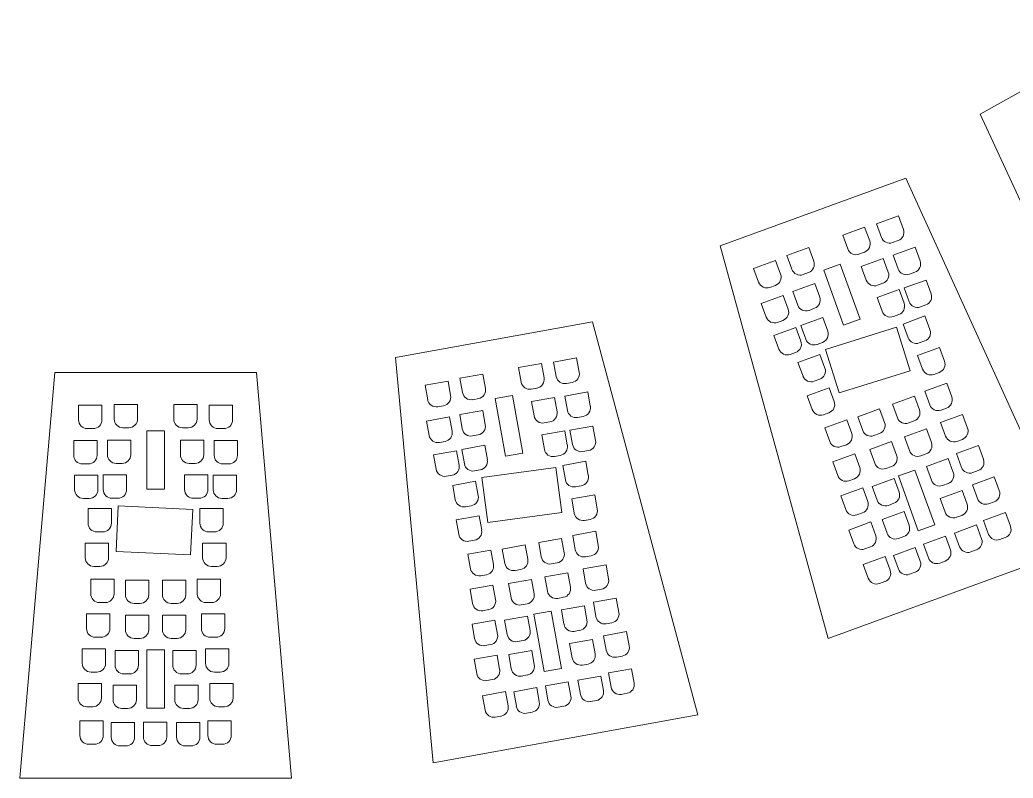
# Model space of a CAD drawing. Header units: millimetres. Extents: x -516 to 436, y -130 to 992.
# Drawn here: x -57.3 to 112.9, y -129.9 to 0 of the extents above; entities that cross this region are included whole.
import ezdxf

# ---------------------------------------------------------------- set-up
doc = ezdxf.new("R2010")
doc.units = ezdxf.units.MM

msp = doc.modelspace()

# ---------------------------------------------------------------- linework, layer by layer
at = {"color": 7, "linetype": 'Continuous', "lineweight": 15}
for p, q in [((136.12, 0), (107.22, -16.14)), ((107.22, -16.14), (136.46, -79.43)), ((94.47, -27.13), (62.7, -38.73)), ((123.33, -90.59), (94.47, -27.13)), ((93.21, -33.56), (89.45, -34.93)), ((94.07, -35.9), (93.21, -33.56)), ((87.44, -35.53), (83.68, -36.9)), ((88.3, -37.88), (87.44, -35.53)), ((89.45, -34.93), (90.31, -37.28)), ((83.68, -36.9), (84.54, -39.25)), ((62.7, -38.73), (81.16, -106)), ((77.87, -39.03), (74.11, -40.4)), ((78.72, -41.38), (77.87, -39.03)), ((92.23, -38.17), (93.17, -37.83)), ((96.08, -38.97), (92.32, -40.34)), ((96.93, -41.32), (96.08, -38.97)), ((74.11, -40.4), (74.97, -42.75)), ((86.46, -40.15), (87.4, -39.8)), ((92.32, -40.34), (93.18, -42.69)), ((72.18, -41.24), (68.42, -42.61)), ((73.04, -43.59), (72.18, -41.24)), ((83.25, -41.87), (80.43, -42.9)), ((86.66, -51.27), (83.25, -41.87)), ((90.62, -40.87), (86.86, -42.25)), ((86.86, -42.25), (87.72, -44.59)), ((91.47, -43.22), (90.62, -40.87)), ((68.42, -42.61), (69.28, -44.96)), ((76.89, -43.65), (77.83, -43.3)), ((80.43, -42.9), (83.84, -52.3)), ((95.1, -43.59), (96.04, -43.24)), ((71.21, -45.85), (72.15, -45.51)), ((78.88, -45.16), (75.12, -46.53)), ((79.74, -47.51), (78.88, -45.16)), ((89.64, -45.49), (90.58, -45.15)), ((97.96, -44.58), (94.2, -45.95)), ((98.82, -46.93), (97.96, -44.58)), ((73.48, -47.23), (69.72, -48.6)), ((74.34, -49.58), (73.48, -47.23)), ((75.12, -46.53), (75.98, -48.88)), ((93.34, -46.22), (89.58, -47.6)), ((89.58, -47.6), (90.44, -49.94)), ((94.19, -48.57), (93.34, -46.22)), ((94.2, -45.95), (95.06, -48.3)), ((69.72, -48.6), (70.58, -50.95)), ((96.98, -49.19), (97.92, -48.85)), ((80.25, -51), (76.49, -52.38)), ((77.91, -49.78), (78.84, -49.43)), ((81.11, -53.35), (80.25, -51)), ((92.36, -50.84), (93.3, -50.49)), ((97.77, -50.74), (94.01, -52.12)), ((98.63, -53.09), (97.77, -50.74)), ((40.82, -51.74), (7.04, -57.85)), ((58.85, -119.12), (40.82, -51.74)), ((75.65, -52.73), (71.9, -54.1)), ((72.51, -51.84), (73.44, -51.5)), ((76.51, -55.08), (75.65, -52.73)), ((76.49, -52.38), (77.35, -54.72)), ((92.91, -52.69), (80.72, -56.5)), ((83.84, -52.3), (86.66, -51.27)), ((95.23, -60.12), (92.91, -52.69)), ((94.01, -52.12), (94.87, -54.47)), ((71.9, -54.1), (72.76, -56.45)), ((79.28, -55.62), (80.21, -55.28)), ((100.26, -56.15), (96.5, -57.52)), ((96.8, -55.36), (97.74, -55.02)), ((101.12, -58.5), (100.26, -56.15)), ((7.04, -57.85), (13.51, -127.32)), ((74.68, -57.34), (75.62, -57)), ((79.77, -57.32), (76.02, -58.69)), ((80.63, -59.67), (79.77, -57.32)), ((80.72, -56.5), (83.05, -63.93)), ((96.5, -57.52), (97.36, -59.87)), ((32.07, -58.89), (28.14, -59.6)), ((32.52, -61.35), (32.07, -58.89)), ((38.1, -57.93), (34.16, -58.64)), ((34.16, -58.64), (34.61, -61.1)), ((38.54, -60.39), (38.1, -57.93)), ((76.02, -58.69), (76.88, -61.04)), ((-51.29, -60.43), (-57.29, -129.95)), ((-16.77, -60.43), (-51.29, -60.43)), ((-10.77, -129.95), (-16.77, -60.43)), ((22.04, -60.71), (18.11, -61.42)), ((22.49, -63.17), (22.04, -60.71)), ((28.14, -59.6), (28.58, -62.07)), ((83.05, -63.93), (95.23, -60.12)), ((99.28, -60.76), (100.22, -60.42)), ((16.07, -61.91), (12.13, -62.62)), ((12.13, -62.62), (12.58, -65.09)), ((16.51, -64.37), (16.07, -61.91)), ((18.11, -61.42), (18.55, -63.88)), ((36.35, -62.31), (37.33, -62.13)), ((78.8, -61.94), (79.74, -61.59)), ((101.49, -62.27), (97.74, -63.64)), ((102.35, -64.62), (101.49, -62.27)), ((27.09, -64.38), (24.14, -64.91)), ((28.86, -74.23), (27.09, -64.38)), ((30.33, -63.27), (31.31, -63.1)), ((40, -63.76), (36.06, -64.47)), ((36.06, -64.47), (36.51, -66.93)), ((40.44, -66.22), (40, -63.76)), ((81.36, -63.05), (77.6, -64.43)), ((77.6, -64.43), (78.46, -66.77)), ((82.22, -65.4), (81.36, -63.05)), ((95.96, -64.46), (92.2, -65.83)), ((96.82, -66.81), (95.96, -64.46)), ((97.74, -63.64), (98.59, -65.99)), ((-43.22, -66.04), (-47.22, -66.04)), ((-47.22, -66.04), (-47.22, -68.54)), ((-43.22, -68.54), (-43.22, -66.04)), ((-37.13, -65.91), (-41.13, -65.91)), ((-41.13, -65.91), (-41.13, -68.41)), ((-37.13, -68.41), (-37.13, -65.91)), ((-26.93, -65.91), (-30.93, -65.91)), ((-30.93, -65.91), (-30.93, -68.41)), ((-26.93, -68.41), (-26.93, -65.91)), ((-20.84, -66.04), (-24.84, -66.04)), ((-24.84, -66.04), (-24.84, -68.54)), ((-20.84, -68.54), (-20.84, -66.04)), ((14.32, -66.29), (15.3, -66.12)), ((20.3, -65.09), (21.28, -64.91)), ((24.14, -64.91), (25.9, -74.76)), ((34.29, -64.7), (30.36, -65.41)), ((30.36, -65.41), (30.8, -67.87)), ((34.74, -67.16), (34.29, -64.7)), ((92.2, -65.83), (93.06, -68.18)), ((16.33, -68.04), (12.39, -68.75)), ((16.77, -70.5), (16.33, -68.04)), ((22, -66.92), (18.06, -67.63)), ((18.06, -67.63), (18.51, -70.09)), ((22.44, -69.38), (22, -66.92)), ((38.25, -68.14), (39.23, -67.96)), ((80.38, -67.67), (81.32, -67.32)), ((90, -66.64), (86.25, -68.01)), ((86.25, -68.01), (87.11, -70.36)), ((90.86, -68.99), (90, -66.64)), ((104.21, -67.62), (100.45, -68.99)), ((100.52, -66.88), (101.46, -66.54)), ((105.07, -69.96), (104.21, -67.62)), ((12.39, -68.75), (12.83, -71.21)), ((32.54, -69.08), (33.53, -68.9)), ((40.9, -69.6), (36.96, -70.31)), ((41.34, -72.06), (40.9, -69.6)), ((84.36, -68.53), (80.6, -69.9)), ((85.22, -70.88), (84.36, -68.53)), ((94.98, -69.08), (95.92, -68.73)), ((100.45, -68.99), (101.31, -71.34)), ((-45.72, -70.04), (-44.72, -70.04)), ((-39.63, -69.91), (-38.63, -69.91)), ((-32.53, -70.43), (-35.53, -70.43)), ((-35.53, -70.43), (-35.53, -80.43)), ((-32.53, -80.43), (-32.53, -70.43)), ((-29.43, -69.91), (-28.43, -69.91)), ((-23.34, -70.04), (-22.34, -70.04)), ((20.25, -71.3), (21.23, -71.12)), ((36.06, -70.43), (32.12, -71.14)), ((32.12, -71.14), (32.57, -73.6)), ((36.5, -72.89), (36.06, -70.43)), ((36.96, -70.31), (37.41, -72.77)), ((80.6, -69.9), (81.46, -72.25)), ((89.03, -71.25), (89.97, -70.91)), ((98.02, -70.1), (94.26, -71.47)), ((98.88, -72.45), (98.02, -70.1)), ((-44.06, -72.11), (-48.06, -72.11)), ((-48.06, -72.11), (-48.06, -74.61)), ((-44.06, -74.61), (-44.06, -72.11)), ((-38.28, -72.02), (-42.28, -72.02)), ((-42.28, -72.02), (-42.28, -74.52)), ((-38.28, -74.52), (-38.28, -72.02)), ((-25.78, -72.02), (-29.78, -72.02)), ((-29.78, -72.02), (-29.78, -74.52)), ((-25.78, -74.52), (-25.78, -72.02)), ((-20, -72.11), (-24, -72.11)), ((-24, -72.11), (-24, -74.61)), ((-20, -74.61), (-20, -72.11)), ((14.58, -72.42), (15.56, -72.24)), ((22.35, -72.91), (18.42, -73.62)), ((22.8, -75.37), (22.35, -72.91)), ((83.38, -73.14), (84.32, -72.8)), ((92.06, -72.27), (88.31, -73.65)), ((92.92, -74.62), (92.06, -72.27)), ((94.26, -71.47), (95.12, -73.82)), ((106.93, -72.96), (103.17, -74.34)), ((103.24, -72.23), (104.18, -71.89)), ((107.79, -75.31), (106.93, -72.96)), ((17.53, -73.83), (13.59, -74.54)), ((13.59, -74.54), (14.04, -77)), ((17.97, -76.29), (17.53, -73.83)), ((18.42, -73.62), (18.86, -76.08)), ((25.9, -74.76), (28.86, -74.23)), ((34.31, -74.81), (35.3, -74.64)), ((39.15, -73.98), (40.13, -73.8)), ((85.73, -74.37), (81.97, -75.74)), ((86.59, -76.72), (85.73, -74.37)), ((88.31, -73.65), (89.16, -75.99)), ((97.04, -74.71), (97.98, -74.37)), ((103.17, -74.34), (104.03, -76.69)), ((-46.56, -76.11), (-45.56, -76.11)), ((-40.78, -76.02), (-39.78, -76.02)), ((-28.28, -76.02), (-27.28, -76.02)), ((-22.5, -76.11), (-21.5, -76.11)), ((39.66, -75.65), (35.72, -76.36)), ((35.72, -76.36), (36.17, -78.82)), ((40.1, -78.11), (39.66, -75.65)), ((81.97, -75.74), (82.83, -78.09)), ((91.09, -76.89), (92.03, -76.55)), ((101.77, -75.19), (98.01, -76.56)), ((98.01, -76.56), (98.87, -78.91)), ((102.62, -77.54), (101.77, -75.19)), ((-43.9, -78.02), (-47.9, -78.02)), ((-47.9, -78.02), (-47.9, -80.52)), ((-43.9, -80.52), (-43.9, -78.02)), ((-39, -77.98), (-43, -77.98)), ((-43, -77.98), (-43, -80.48)), ((-39, -80.48), (-39, -77.98)), ((-25.06, -77.98), (-29.06, -77.98)), ((-29.06, -77.98), (-29.06, -80.48)), ((-25.06, -80.48), (-25.06, -77.98)), ((-20.16, -78.02), (-24.16, -78.02)), ((-24.16, -78.02), (-24.16, -80.52)), ((-20.16, -80.52), (-20.16, -78.02)), ((15.78, -78.21), (16.76, -78.03)), ((20.6, -77.29), (21.59, -77.11)), ((34.54, -76.73), (21.88, -78.41)), ((35.56, -84.45), (34.54, -76.73)), ((96.04, -77.14), (93.22, -78.16)), ((93.22, -78.16), (96.63, -87.56)), ((99.45, -86.54), (96.04, -77.14)), ((105.96, -77.58), (106.89, -77.24)), ((20.8, -79.05), (16.87, -79.77)), ((16.87, -79.77), (17.31, -82.23)), ((21.25, -81.51), (20.8, -79.05)), ((21.88, -78.41), (22.9, -86.13)), ((37.91, -80.03), (38.9, -79.85)), ((84.75, -78.98), (85.69, -78.64)), ((92.48, -78.58), (88.72, -79.95)), ((88.72, -79.95), (89.58, -82.3)), ((93.34, -80.93), (92.48, -78.58)), ((100.79, -79.8), (101.73, -79.46)), ((109.65, -78.31), (105.89, -79.69)), ((105.89, -79.69), (106.75, -82.03)), ((110.51, -80.66), (109.65, -78.31)), ((-35.53, -80.43), (-32.53, -80.43)), ((41.19, -81.39), (37.25, -82.1)), ((41.63, -83.85), (41.19, -81.39)), ((87.1, -80.21), (83.34, -81.58)), ((83.34, -81.58), (84.2, -83.93)), ((87.96, -82.56), (87.1, -80.21)), ((104.13, -80.64), (100.37, -82.01)), ((104.99, -82.99), (104.13, -80.64)), ((-46.4, -82.02), (-45.4, -82.02)), ((-41.5, -81.98), (-40.5, -81.98)), ((-40.44, -83.3), (-40.8, -91.08)), ((-27.68, -83.9), (-40.44, -83.3)), ((-27.56, -81.98), (-26.56, -81.98)), ((-22.66, -82.02), (-21.66, -82.02)), ((19.06, -83.44), (20.04, -83.26)), ((37.25, -82.1), (37.7, -84.56)), ((91.5, -83.2), (92.44, -82.85)), ((100.37, -82.01), (101.23, -84.36)), ((108.67, -82.93), (109.61, -82.59)), ((-41.61, -83.75), (-45.61, -83.75)), ((-45.61, -83.75), (-45.61, -86.25)), ((-41.61, -86.25), (-41.61, -83.75)), ((-28.05, -91.68), (-27.68, -83.9)), ((-22.45, -83.75), (-26.45, -83.75)), ((-26.45, -83.75), (-26.45, -86.25)), ((-22.45, -86.25), (-22.45, -83.75)), ((21.39, -84.97), (17.45, -85.68)), ((21.83, -87.43), (21.39, -84.97)), ((22.9, -86.13), (35.56, -84.45)), ((86.12, -84.83), (87.06, -84.48)), ((94.19, -84.27), (90.43, -85.65)), ((95.04, -86.62), (94.19, -84.27)), ((103.16, -85.25), (104.1, -84.91)), ((111.57, -84.45), (107.81, -85.82)), ((112.43, -86.79), (111.57, -84.45)), ((17.45, -85.68), (17.89, -88.14)), ((39.44, -85.77), (40.42, -85.6)), ((88.47, -86.05), (84.71, -87.43)), ((89.33, -88.4), (88.47, -86.05)), ((90.43, -85.65), (91.29, -87.99)), ((96.63, -87.56), (99.45, -86.54)), ((106.61, -86.56), (102.85, -87.94)), ((107.46, -88.91), (106.61, -86.56)), ((107.81, -85.82), (108.67, -88.17)), ((-44.11, -87.75), (-43.11, -87.75)), ((-24.95, -87.75), (-23.95, -87.75)), ((41.36, -87.64), (37.42, -88.35)), ((37.42, -88.35), (37.87, -90.81)), ((41.8, -90.1), (41.36, -87.64)), ((84.71, -87.43), (85.57, -89.77)), ((101.27, -88.47), (97.52, -89.84)), ((102.13, -90.82), (101.27, -88.47)), ((102.85, -87.94), (103.71, -90.28)), ((-42.09, -89.67), (-46.09, -89.67)), ((-46.09, -89.67), (-46.09, -92.17)), ((-42.09, -92.17), (-42.09, -89.67)), ((-21.97, -89.67), (-25.97, -89.67)), ((-25.97, -89.67), (-25.97, -92.17)), ((-21.97, -92.17), (-21.97, -89.67)), ((19.64, -89.35), (20.62, -89.18)), ((29.29, -89.98), (25.36, -90.69)), ((29.74, -92.44), (29.29, -89.98)), ((35.53, -88.85), (31.6, -89.56)), ((31.6, -89.56), (32.04, -92.02)), ((35.98, -91.31), (35.53, -88.85)), ((93.21, -88.89), (94.15, -88.55)), ((97.52, -89.84), (98.37, -92.19)), ((110.59, -89.06), (111.53, -88.72)), ((-40.8, -91.08), (-28.05, -91.68)), ((23.41, -90.88), (19.47, -91.59)), ((19.47, -91.59), (19.92, -94.05)), ((23.85, -93.34), (23.41, -90.88)), ((25.36, -90.69), (25.8, -93.15)), ((39.61, -92.02), (40.6, -91.84)), ((81.16, -106), (123.33, -90.59)), ((87.49, -90.67), (88.43, -90.32)), ((96.11, -90.4), (92.36, -91.77)), ((92.36, -91.77), (93.21, -94.12)), ((96.97, -92.74), (96.11, -90.4)), ((105.63, -91.18), (106.57, -90.83)), ((33.78, -93.23), (34.77, -93.06)), ((43.13, -93.37), (39.19, -94.08)), ((43.57, -95.83), (43.13, -93.37)), ((90.96, -91.98), (87.2, -93.35)), ((87.2, -93.35), (88.06, -95.7)), ((91.81, -94.33), (90.96, -91.98)), ((100.3, -93.09), (101.24, -92.74)), ((-44.59, -93.67), (-43.59, -93.67)), ((-24.47, -93.67), (-23.47, -93.67)), ((21.66, -95.26), (22.64, -95.08)), ((27.55, -94.36), (28.53, -94.18)), ((36.6, -94.76), (32.66, -95.47)), ((37.04, -97.22), (36.6, -94.76)), ((39.19, -94.08), (39.63, -96.54)), ((95.14, -95.01), (96.08, -94.67)), ((-41.15, -95.85), (-45.15, -95.85)), ((-45.15, -95.85), (-45.15, -98.35)), ((-41.15, -98.35), (-41.15, -95.85)), ((-35.2, -96.01), (-39.2, -96.01)), ((-39.2, -96.01), (-39.2, -98.51)), ((-35.2, -98.51), (-35.2, -96.01)), ((-28.86, -96.01), (-32.86, -96.01)), ((-32.86, -96.01), (-32.86, -98.51)), ((-28.86, -98.51), (-28.86, -96.01)), ((-22.91, -95.85), (-26.91, -95.85)), ((-26.91, -95.85), (-26.91, -98.35)), ((-22.91, -98.35), (-22.91, -95.85)), ((23.76, -96.87), (19.83, -97.58)), ((24.21, -99.33), (23.76, -96.87)), ((30.36, -95.89), (26.43, -96.6)), ((26.43, -96.6), (26.87, -99.06)), ((30.81, -98.35), (30.36, -95.89)), ((32.66, -95.47), (33.11, -97.93)), ((89.98, -96.59), (90.92, -96.25)), ((19.83, -97.58), (20.27, -100.04)), ((41.38, -97.75), (42.36, -97.57)), ((-43.65, -99.85), (-42.65, -99.85)), ((-37.7, -100.01), (-36.7, -100.01)), ((-31.36, -100.01), (-30.36, -100.01)), ((-25.41, -99.85), (-24.41, -99.85)), ((28.61, -100.27), (29.6, -100.09)), ((34.85, -99.14), (35.84, -98.96)), ((44.89, -99.1), (40.96, -99.81)), ((40.96, -99.81), (41.4, -102.27)), ((45.34, -101.56), (44.89, -99.1)), ((-41.87, -101.8), (-45.87, -101.8)), ((-45.87, -101.8), (-45.87, -104.3)), ((-41.87, -104.3), (-41.87, -101.8)), ((-35.2, -102.01), (-39.2, -102.01)), ((-39.2, -102.01), (-39.2, -104.51)), ((-35.2, -104.51), (-35.2, -102.01)), ((-28.86, -102.01), (-32.86, -102.01)), ((-32.86, -102.01), (-32.86, -104.51)), ((-28.86, -104.51), (-28.86, -102.01)), ((-22.19, -101.8), (-26.19, -101.8)), ((-26.19, -101.8), (-26.19, -104.3)), ((-22.19, -104.3), (-22.19, -101.8)), ((22.01, -101.25), (23, -101.07)), ((33.71, -101.31), (30.76, -101.84)), ((30.76, -101.84), (32.53, -111.68)), ((35.48, -111.16), (33.71, -101.31)), ((39.42, -100.41), (35.49, -101.12)), ((35.49, -101.12), (35.93, -103.58)), ((39.87, -102.87), (39.42, -100.41)), ((24.11, -102.86), (20.18, -103.57)), ((20.18, -103.57), (20.62, -106.03)), ((24.56, -105.32), (24.11, -102.86)), ((29.7, -102.17), (25.76, -102.88)), ((25.76, -102.88), (26.2, -105.34)), ((30.14, -104.63), (29.7, -102.17)), ((43.14, -103.48), (44.13, -103.31)), ((37.68, -104.79), (38.66, -104.61)), ((46.66, -104.84), (42.72, -105.55)), ((47.1, -107.3), (46.66, -104.84)), ((-44.37, -105.8), (-43.37, -105.8)), ((-37.7, -106.01), (-36.7, -106.01)), ((-31.36, -106.01), (-30.36, -106.01)), ((-24.69, -105.8), (-23.69, -105.8)), ((22.37, -107.24), (23.35, -107.06)), ((27.95, -106.55), (28.93, -106.37)), ((40.82, -106.19), (36.89, -106.9)), ((36.89, -106.9), (37.33, -109.36)), ((41.27, -108.65), (40.82, -106.19)), ((42.72, -105.55), (43.17, -108.01)), ((-42.59, -107.76), (-46.59, -107.76)), ((-46.59, -107.76), (-46.59, -110.26)), ((-42.59, -110.26), (-42.59, -107.76)), ((-36.97, -108.08), (-40.97, -108.08)), ((-40.97, -108.08), (-40.97, -110.58)), ((-36.97, -110.58), (-36.97, -108.08)), ((-32.53, -107.95), (-35.53, -107.95)), ((-35.53, -107.95), (-35.53, -117.95)), ((-32.53, -117.95), (-32.53, -107.95)), ((-27.09, -108.08), (-31.09, -108.08)), ((-31.09, -108.08), (-31.09, -110.58)), ((-27.09, -110.58), (-27.09, -108.08)), ((-21.47, -107.76), (-25.47, -107.76)), ((-25.47, -107.76), (-25.47, -110.26)), ((-21.47, -110.26), (-21.47, -107.76)), ((24.47, -108.85), (20.53, -109.56)), ((24.91, -111.31), (24.47, -108.85)), ((30.41, -108.07), (26.47, -108.78)), ((26.47, -108.78), (26.91, -111.24)), ((30.85, -110.53), (30.41, -108.07)), ((20.53, -109.56), (20.98, -112.02)), ((39.08, -110.57), (40.06, -110.39)), ((44.91, -109.22), (45.89, -109.04)), ((-45.09, -111.76), (-44.09, -111.76)), ((-39.47, -112.08), (-38.47, -112.08)), ((-29.59, -112.08), (-28.59, -112.08)), ((-23.97, -111.76), (-22.97, -111.76)), ((28.66, -112.45), (29.64, -112.27)), ((32.53, -111.68), (35.48, -111.16)), ((47.5, -111.21), (43.57, -111.92)), ((43.57, -111.92), (44.01, -114.38)), ((47.95, -113.67), (47.5, -111.21)), ((-43.31, -113.72), (-47.31, -113.72)), ((-47.31, -113.72), (-47.31, -116.22)), ((-43.31, -116.22), (-43.31, -113.72)), ((-20.75, -113.72), (-24.75, -113.72)), ((-24.75, -113.72), (-24.75, -116.22)), ((-20.75, -116.22), (-20.75, -113.72)), ((22.72, -113.23), (23.7, -113.05)), ((36.67, -113.42), (32.74, -114.13)), ((37.12, -115.88), (36.67, -113.42)), ((42.25, -112.45), (38.32, -113.16)), ((38.32, -113.16), (38.76, -115.62)), ((42.7, -114.91), (42.25, -112.45)), ((-37.32, -114.01), (-41.32, -114.01)), ((-41.32, -114.01), (-41.32, -116.51)), ((-37.32, -116.51), (-37.32, -114.01)), ((-26.74, -114.01), (-30.74, -114.01)), ((-30.74, -114.01), (-30.74, -116.51)), ((-26.74, -116.51), (-26.74, -114.01)), ((25.91, -115.11), (21.97, -115.82)), ((26.35, -117.57), (25.91, -115.11)), ((31.26, -114.43), (27.32, -115.14)), ((27.32, -115.14), (27.77, -117.61)), ((31.7, -116.89), (31.26, -114.43)), ((32.74, -114.13), (33.18, -116.59)), ((45.75, -115.59), (46.74, -115.41)), ((21.97, -115.82), (22.42, -118.28)), ((40.5, -116.83), (41.49, -116.65)), ((-45.81, -117.72), (-44.81, -117.72)), ((-39.82, -118.01), (-38.82, -118.01)), ((-35.53, -117.95), (-32.53, -117.95)), ((-29.24, -118.01), (-28.24, -118.01)), ((-23.25, -117.72), (-22.25, -117.72)), ((29.51, -118.81), (30.49, -118.64)), ((34.92, -117.8), (35.91, -117.62)), ((-43, -120.14), (-47, -120.14)), ((-47, -120.14), (-47, -122.64)), ((-43, -122.64), (-43, -120.14)), ((-37.62, -120.42), (-41.62, -120.42)), ((-41.62, -120.42), (-41.62, -122.92)), ((-37.62, -122.92), (-37.62, -120.42)), ((-32.11, -120.38), (-36.11, -120.38)), ((-36.11, -120.38), (-36.11, -122.88)), ((-32.11, -122.88), (-32.11, -120.38)), ((-26.44, -120.42), (-30.44, -120.42)), ((-30.44, -120.42), (-30.44, -122.92)), ((-26.44, -122.92), (-26.44, -120.42)), ((-21.06, -120.14), (-25.06, -120.14)), ((-25.06, -120.14), (-25.06, -122.64)), ((-21.06, -122.64), (-21.06, -120.14)), ((13.51, -127.32), (58.85, -119.12)), ((24.16, -119.49), (25.14, -119.31)), ((-45.5, -124.14), (-44.5, -124.14)), ((-23.56, -124.14), (-22.56, -124.14)), ((-40.12, -124.42), (-39.12, -124.42)), ((-34.61, -124.38), (-33.61, -124.38)), ((-28.94, -124.42), (-27.94, -124.42)), ((-57.29, -129.95), (-10.77, -129.95))]:
    msp.add_line(p, q, dxfattribs=at)
for centre, start, end in [((91.72, -36.76), 200.0715, 290.0715), ((92.66, -36.42), 290.0715, 20.0715), ((86.89, -38.39), 290.0715, 20.0715), ((85.95, -38.74), 200.0715, 290.0715), ((77.31, -41.89), 290.0715, 20.0715), ((95.53, -41.83), 290.0715, 20.0715), ((71.63, -44.1), 290.0715, 20.0715), ((76.38, -42.24), 200.0715, 290.0715), ((90.07, -43.74), 290.0715, 20.0715), ((94.59, -42.18), 200.0715, 290.0715), ((70.69, -44.45), 200.0715, 290.0715), ((89.13, -44.08), 200.0715, 290.0715), ((78.33, -48.02), 290.0715, 20.0715), ((97.41, -47.44), 290.0715, 20.0715), ((77.39, -48.37), 200.0715, 290.0715), ((92.78, -49.09), 290.0715, 20.0715), ((96.47, -47.78), 200.0715, 290.0715), ((71.99, -50.43), 200.0715, 290.0715), ((72.93, -50.09), 290.0715, 20.0715), ((91.85, -49.43), 200.0715, 290.0715), ((79.7, -53.87), 290.0715, 20.0715), ((97.22, -53.61), 290.0715, 20.0715), ((75.1, -55.59), 290.0715, 20.0715), ((78.76, -54.21), 200.0715, 290.0715), ((96.28, -53.95), 200.0715, 290.0715), ((74.16, -55.93), 200.0715, 290.0715), ((99.71, -59.01), 290.0715, 20.0715), ((36.08, -60.84), 190.2459, 280.2459), ((37.07, -60.66), 280.2459, 10.2459), ((78.28, -60.53), 200.0715, 290.0715), ((79.22, -60.18), 290.0715, 20.0715), ((98.77, -59.35), 200.0715, 290.0715), ((30.06, -61.8), 190.2459, 280.2459), ((31.04, -61.62), 280.2459, 10.2459), ((15.04, -64.64), 280.2459, 10.2459), ((20.03, -63.61), 190.2459, 280.2459), ((21.01, -63.43), 280.2459, 10.2459), ((100.94, -65.13), 290.0715, 20.0715), ((14.05, -64.82), 190.2459, 280.2459), ((38.97, -66.48), 280.2459, 10.2459), ((80.81, -65.92), 290.0715, 20.0715), ((100, -65.47), 200.0715, 290.0715), ((32.28, -67.6), 190.2459, 280.2459), ((33.26, -67.43), 280.2459, 10.2459), ((37.98, -66.66), 190.2459, 280.2459), ((79.87, -66.26), 200.0715, 290.0715), ((95.41, -67.33), 290.0715, 20.0715), ((-45.72, -68.54), 180, 270), ((-44.72, -68.54), 270, 0), ((-39.63, -68.41), 180, 270), ((-38.63, -68.41), 270, 0), ((-29.43, -68.41), 180, 270), ((-28.43, -68.41), 270, 0), ((-23.34, -68.54), 180, 270), ((-22.34, -68.54), 270, 0), ((20.97, -69.65), 280.2459, 10.2459), ((89.45, -69.5), 290.0715, 20.0715), ((94.47, -67.67), 200.0715, 290.0715), ((14.31, -70.94), 190.2459, 280.2459), ((15.29, -70.76), 280.2459, 10.2459), ((19.98, -69.83), 190.2459, 280.2459), ((83.81, -71.39), 290.0715, 20.0715), ((88.51, -69.84), 200.0715, 290.0715), ((102.72, -70.82), 200.0715, 290.0715), ((103.66, -70.48), 290.0715, 20.0715), ((35.03, -73.16), 280.2459, 10.2459), ((38.88, -72.51), 190.2459, 280.2459), ((39.87, -72.33), 280.2459, 10.2459), ((82.87, -71.73), 200.0715, 290.0715), ((97.47, -72.96), 290.0715, 20.0715), ((-46.56, -74.61), 180, 270), ((-45.56, -74.61), 270, 0), ((-40.78, -74.52), 180, 270), ((-39.78, -74.52), 270, 0), ((-28.28, -74.52), 180, 270), ((-27.28, -74.52), 270, 0), ((-22.5, -74.61), 180, 270), ((-21.5, -74.61), 270, 0), ((34.04, -73.34), 190.2459, 280.2459), ((91.51, -75.14), 290.0715, 20.0715), ((96.53, -73.3), 200.0715, 290.0715), ((16.5, -76.55), 280.2459, 10.2459), ((20.34, -75.82), 190.2459, 280.2459), ((21.32, -75.64), 280.2459, 10.2459), ((90.57, -75.48), 200.0715, 290.0715), ((106.38, -75.83), 290.0715, 20.0715), ((15.51, -76.73), 190.2459, 280.2459), ((38.63, -78.37), 280.2459, 10.2459), ((84.24, -77.58), 200.0715, 290.0715), ((85.18, -77.23), 290.0715, 20.0715), ((101.21, -78.05), 290.0715, 20.0715), ((105.44, -76.17), 200.0715, 290.0715), ((37.64, -78.55), 190.2459, 280.2459), ((100.28, -78.39), 200.0715, 290.0715), ((-46.4, -80.52), 180, 270), ((-45.4, -80.52), 270, 0), ((-41.5, -80.48), 180, 270), ((-40.5, -80.48), 270, 0), ((-27.56, -80.48), 180, 270), ((-26.56, -80.48), 270, 0), ((-22.66, -80.52), 180, 270), ((-21.66, -80.52), 270, 0), ((19.77, -81.78), 280.2459, 10.2459), ((91.93, -81.44), 290.0715, 20.0715), ((109.1, -81.18), 290.0715, 20.0715), ((18.79, -81.96), 190.2459, 280.2459), ((86.55, -83.07), 290.0715, 20.0715), ((90.99, -81.79), 200.0715, 290.0715), ((103.58, -83.5), 290.0715, 20.0715), ((108.16, -81.52), 200.0715, 290.0715), ((39.17, -84.3), 190.2459, 280.2459), ((40.16, -84.12), 280.2459, 10.2459), ((85.61, -83.42), 200.0715, 290.0715), ((102.64, -83.85), 200.0715, 290.0715), ((-44.11, -86.25), 180, 270), ((-43.11, -86.25), 270, 0), ((-24.95, -86.25), 180, 270), ((-23.95, -86.25), 270, 0), ((93.64, -87.14), 290.0715, 20.0715), ((19.37, -87.88), 190.2459, 280.2459), ((20.35, -87.7), 280.2459, 10.2459), ((87.92, -88.92), 290.0715, 20.0715), ((92.7, -87.48), 200.0715, 290.0715), ((110.08, -87.65), 200.0715, 290.0715), ((111.02, -87.31), 290.0715, 20.0715), ((40.33, -90.36), 280.2459, 10.2459), ((86.98, -89.26), 200.0715, 290.0715), ((106.06, -89.43), 290.0715, 20.0715), ((34.5, -91.58), 280.2459, 10.2459), ((39.34, -90.54), 190.2459, 280.2459), ((100.72, -91.33), 290.0715, 20.0715), ((105.12, -89.77), 200.0715, 290.0715), ((-44.59, -92.17), 180, 270), ((-43.59, -92.17), 270, 0), ((-24.47, -92.17), 180, 270), ((-23.47, -92.17), 270, 0), ((22.38, -93.61), 280.2459, 10.2459), ((27.28, -92.89), 190.2459, 280.2459), ((28.26, -92.71), 280.2459, 10.2459), ((33.52, -91.76), 190.2459, 280.2459), ((95.56, -93.26), 290.0715, 20.0715), ((99.78, -91.68), 200.0715, 290.0715), ((21.39, -93.78), 190.2459, 280.2459), ((90.41, -94.84), 290.0715, 20.0715), ((94.62, -93.6), 200.0715, 290.0715), ((41.11, -96.27), 190.2459, 280.2459), ((42.09, -96.1), 280.2459, 10.2459), ((89.47, -95.18), 200.0715, 290.0715), ((-43.65, -98.35), 180, 270), ((-42.65, -98.35), 270, 0), ((-37.7, -98.51), 180, 270), ((-36.7, -98.51), 270, 0), ((-31.36, -98.51), 180, 270), ((-30.36, -98.51), 270, 0), ((-25.41, -98.35), 180, 270), ((-24.41, -98.35), 270, 0), ((29.33, -98.61), 280.2459, 10.2459), ((34.58, -97.66), 190.2459, 280.2459), ((35.57, -97.48), 280.2459, 10.2459), ((21.75, -99.77), 190.2459, 280.2459), ((22.73, -99.6), 280.2459, 10.2459), ((28.35, -98.79), 190.2459, 280.2459), ((43.86, -101.83), 280.2459, 10.2459), ((37.41, -103.32), 190.2459, 280.2459), ((38.39, -103.14), 280.2459, 10.2459), ((42.88, -102.01), 190.2459, 280.2459), ((-44.37, -104.3), 180, 270), ((-43.37, -104.3), 270, 0), ((-37.7, -104.51), 180, 270), ((-36.7, -104.51), 270, 0), ((-31.36, -104.51), 180, 270), ((-30.36, -104.51), 270, 0), ((-24.69, -104.3), 180, 270), ((-23.69, -104.3), 270, 0), ((23.08, -105.59), 280.2459, 10.2459), ((27.68, -105.08), 190.2459, 280.2459), ((28.66, -104.9), 280.2459, 10.2459), ((22.1, -105.76), 190.2459, 280.2459), ((39.79, -108.92), 280.2459, 10.2459), ((44.64, -107.74), 190.2459, 280.2459), ((45.63, -107.56), 280.2459, 10.2459), ((-45.09, -110.26), 180, 270), ((-44.09, -110.26), 270, 0), ((-39.47, -110.58), 180, 270), ((-38.47, -110.58), 270, 0), ((-29.59, -110.58), 180, 270), ((-28.59, -110.58), 270, 0), ((-23.97, -110.26), 180, 270), ((-22.97, -110.26), 270, 0), ((29.37, -110.8), 280.2459, 10.2459), ((38.81, -109.09), 190.2459, 280.2459), ((22.45, -111.75), 190.2459, 280.2459), ((23.44, -111.58), 280.2459, 10.2459), ((28.39, -110.98), 190.2459, 280.2459), ((46.47, -113.93), 280.2459, 10.2459), ((40.24, -115.35), 190.2459, 280.2459), ((41.22, -115.17), 280.2459, 10.2459), ((45.49, -114.11), 190.2459, 280.2459), ((-45.81, -116.22), 180, 270), ((-44.81, -116.22), 270, 0), ((-39.82, -116.51), 180, 270), ((-38.82, -116.51), 270, 0), ((-29.24, -116.51), 180, 270), ((-28.24, -116.51), 270, 0), ((-23.25, -116.22), 180, 270), ((-22.25, -116.22), 270, 0), ((30.23, -117.16), 280.2459, 10.2459), ((34.66, -116.32), 190.2459, 280.2459), ((35.64, -116.14), 280.2459, 10.2459), ((23.89, -118.02), 190.2459, 280.2459), ((24.88, -117.84), 280.2459, 10.2459), ((29.24, -117.34), 190.2459, 280.2459), ((-45.5, -122.64), 180, 270), ((-44.5, -122.64), 270, 0), ((-40.12, -122.92), 180, 270), ((-39.12, -122.92), 270, 0), ((-34.61, -122.88), 180, 270), ((-33.61, -122.88), 270, 0), ((-28.94, -122.92), 180, 270), ((-27.94, -122.92), 270, 0), ((-23.56, -122.64), 180, 270), ((-22.56, -122.64), 270, 0)]:
    msp.add_arc(centre, 1.5, start, end, dxfattribs=at)

doc.saveas('drawing.dxf')
